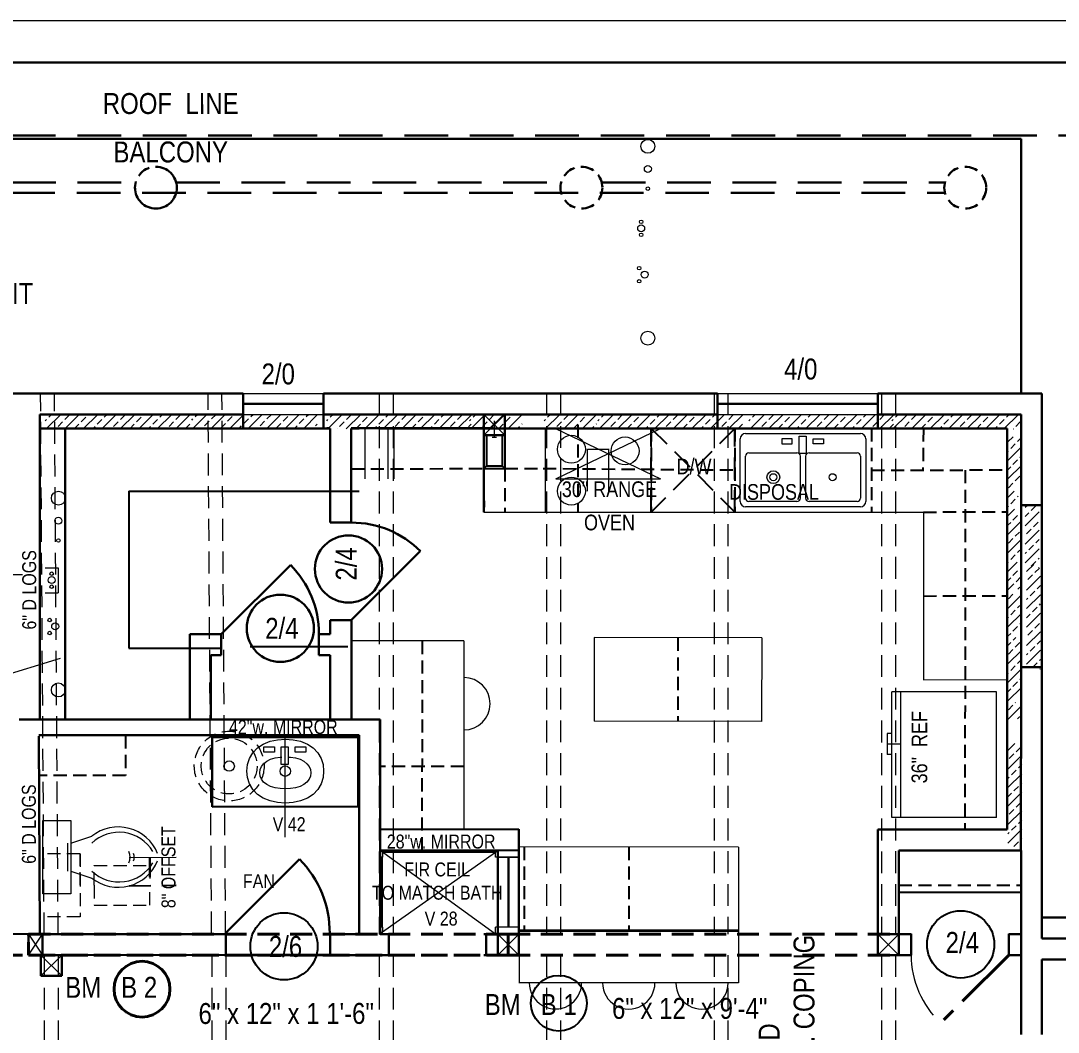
# Model space of a CAD drawing. Header units: inches. Extents: x -298 to 15350, y -6 to 2753.
# Drawn here: x 7470.8 to 7768.3, y 1483.8 to 1773.8 of the extents above; entities that cross this region are included whole.
import ezdxf

# ---------------------------------------------------------------- set-up
doc = ezdxf.new("R2010")
doc.units = ezdxf.units.IN
doc.header["$MEASUREMENT"] = 0
doc.linetypes.add('CENTER', pattern=[2, 1.25, -0.25, 0.25, -0.25])
doc.linetypes.add('HIDDEN', pattern=[0.375, 0.25, -0.125])
for name, color, linetype, lineweight in [('APPLIANCES', 7, 'Continuous', 20), ('BUILT-INS', 36, 'Continuous', 25), ('CABINETS', 36, 'HIDDEN', 25), ('COUNTERTOPS', 7, 'Continuous', 30), ('ELEC SYMBOLS', 7, 'Continuous', 20), ('EXISTING CEILING BEAMS', 255, 'HIDDEN', 20), ('FLOORING', 7, 'Continuous', 20), ('NEW  ROUIGH SAWN  BEAMS', 3, 'HIDDEN', 40), ('NEW FRAMING', 6, 'Continuous', 30), ('PLUMBING', 3, 'Continuous', 20), ('ROOF', 7, 'HIDDEN', 30), ('STAIRS', 7, 'Continuous', 20), ('WALL FRAMING', 9, 'CENTER', 30), ('WALLS', 7, 'Continuous', 30), ('WINDOWS', 5, 'Continuous', 30)]:
    doc.layers.add(name, color=color, linetype=linetype, lineweight=lineweight)
for name, color, linetype in [('TEXT', 7, 'Continuous'), ('TEXT80', 9, 'Continuous'), ('TITLE BLOCK', 7, 'Continuous')]:
    doc.layers.add(name, color=color, linetype=linetype)
doc.styles.add('ARCHENT', font='technical.ttf', dxfattribs={"height": 6})

msp = doc.modelspace()

# ---------------------------------------------------------------- hatches: boundary and pattern name
at = {"layer": 'NEW FRAMING', "linetype": 'Continuous', "lineweight": 9, "ltscale": 25}
h = msp.add_hatch(dxfattribs=at)
h.set_pattern_fill('ANSI33', color=256, scale=15, style=0)
h.set_pattern_definition([(45, (2542.824, 396.599), (-2.6516504, 2.6516504), []), (45, (2545.4756, 396.599), (-2.6516504, 2.6516504), [1.875, -0.9375])])
h.paths.add_polyline_path([(7519.8412, 1659.75569), (7477.8412, 1659.75569), (7477.8412, 1656.75569), (7519.8412, 1656.75569)])
h.paths.add_polyline_path([(7519.8412, 1660.90908), (7477.8412, 1660.90908), (7477.8412, 1659.75569), (7519.8412, 1659.75569)])
h = msp.add_hatch(dxfattribs=at)
h.set_pattern_fill('ANSI33', color=256, scale=15, style=0)
h.set_pattern_definition([(45, (2584.8256, 396.7523), (-2.6516504, 2.6516504), []), (45, (2587.4772, 396.7523), (-2.6516504, 2.6516504), [1.875, -0.9375])])
h.paths.add_polyline_path([(7555.84281, 1656.90908), (7555.84281, 1659.90908), (7519.84281, 1659.90908), (7519.84281, 1656.90908)])
h.paths.add_polyline_path([(7555.84281, 1660.90908), (7519.84281, 1660.90908), (7519.84281, 1659.90908), (7555.84281, 1659.90908)])
h = msp.add_hatch(dxfattribs=at)
h.set_pattern_fill('ANSI33', color=256, scale=15, style=0)
h.set_pattern_definition([(45, (2623.5272, 396.599), (-2.6516504, 2.6516504), []), (45, (2626.179, 396.599), (-2.6516504, 2.6516504), [1.875, -0.9375])])
h.paths.add_polyline_path([(7600.54446, 1659.75569), (7558.54446, 1659.75569), (7558.54446, 1656.75569), (7600.54446, 1656.75569)])
h.paths.add_polyline_path([(7600.54446, 1660.90908), (7558.54446, 1660.90908), (7558.54446, 1659.75569), (7600.54446, 1659.75569)])
h = msp.add_hatch(dxfattribs=at)
h.set_pattern_fill('ANSI33', color=256, scale=15, style=0)
h.set_pattern_definition([(45, (2664.496, 396.599), (-2.6516504, 2.6516504), []), (45, (2667.1475, 396.599), (-2.6516504, 2.6516504), [1.875, -0.9375])])
h.paths.add_polyline_path([(7614.59292, 1659.75569), (7614.59292, 1660.90908), (7599.5131, 1660.90908), (7599.5131, 1659.75569)])
h.paths.add_polyline_path([(7614.59292, 1656.75569), (7614.59292, 1659.75569), (7599.5131, 1659.75569), (7599.5131, 1656.75569)])
h = msp.add_hatch(dxfattribs=at)
h.set_pattern_fill('ANSI33', color=256, scale=15, style=0)
h.set_pattern_definition([(45, (2685.843, 396.599), (-2.6516504, 2.6516504), []), (45, (2688.4945, 396.599), (-2.6516504, 2.6516504), [1.875, -0.9375])])
h.paths.add_polyline_path([(7635.93991, 1659.75569), (7635.93991, 1660.90908), (7620.86008, 1660.90908), (7620.86008, 1659.75569)])
h.paths.add_polyline_path([(7635.93991, 1656.75569), (7635.93991, 1659.75569), (7620.86008, 1659.75569), (7620.86008, 1656.75569)])
h = msp.add_hatch(dxfattribs=at)
h.set_pattern_fill('ANSI33', color=256, scale=15, style=0)
h.set_pattern_definition([(45, (2701.2858, 396.599), (-2.6516504, 2.6516504), []), (45, (2703.9374, 396.599), (-2.6516504, 2.6516504), [1.875, -0.9375])])
h.paths.add_polyline_path([(7678.303, 1659.75569), (7636.303, 1659.75569), (7636.303, 1656.75569), (7678.303, 1656.75569)])
h.paths.add_polyline_path([(7678.303, 1660.90908), (7636.303, 1660.90908), (7636.303, 1659.75569), (7678.303, 1659.75569)])
h = msp.add_hatch(dxfattribs=at)
h.set_pattern_fill('ANSI33', color=256, scale=15, style=0)
h.set_pattern_definition([(45, (2744.5754, 396.599), (-2.6516504, 2.6516504), []), (45, (2747.227, 396.599), (-2.6516504, 2.6516504), [1.875, -0.9375])])
h.paths.add_polyline_path([(7721.59263, 1659.75569), (7679.59263, 1659.75569), (7679.59263, 1656.75569), (7721.59263, 1656.75569)])
h.paths.add_polyline_path([(7721.59263, 1660.90908), (7679.59263, 1660.90908), (7679.59263, 1659.75569), (7721.59263, 1659.75569)])
h = msp.add_hatch(dxfattribs=at)
h.set_pattern_fill('ANSI33', color=256, scale=15, style=0)
h.set_pattern_definition([(45, (2785.544, 396.599), (-2.6516504, 2.6516504), []), (45, (2788.1957, 396.599), (-2.6516504, 2.6516504), [1.875, -0.9375])])
h.paths.add_polyline_path([(7757.59281, 1656.75569), (7757.59281, 1659.75569), (7720.56126, 1659.75569), (7720.56126, 1656.75569)])
h.paths.add_polyline_path([(7757.59281, 1659.75569), (7757.59281, 1660.90908), (7720.56126, 1660.90908), (7720.56126, 1659.75569)])
h = msp.add_hatch(dxfattribs=at)
h.set_pattern_fill('ANSI33', color=256, scale=15, style=0)
h.set_pattern_definition([(45, (2999.56, 91.3216), (-2.6516504, 2.6516504), []), (45, (3002.212, 91.3216), (-2.6516504, 2.6516504), [1.875, -0.9375])])
h.paths.add_polyline_path([(7757.57581, 1636.47787), (7757.57581, 1637.26078, -0.407485201), (7755.62186, 1639.26025), (7753.82742, 1639.26025), (7753.82742, 1618.55933), (7755.76781, 1618.55933, -0.299331351), (7757.57581, 1619.8088), (7757.57581, 1621.83349, -0.387451198), (7757.12186, 1622.33136, -0.387451198), (7757.57581, 1622.82924), (7757.57581, 1626.98835, -0.400784786), (7756.62186, 1627.98729, -0.400784786), (7757.57581, 1628.98623), (7757.57581, 1632.47893, -0.407485201), (7755.62186, 1634.4784, -0.407485201)])
h.paths.add_polyline_path([(7755.62186, 1617.80933, -0.096396118), (7755.76781, 1618.55933), (7753.82742, 1618.55933), (7753.82742, 1617.05933), (7755.76781, 1617.05933, -0.096396118)])
h.paths.add_polyline_path([(7757.57581, 1615.80986, -0.299331351), (7755.76781, 1617.05933), (7753.82742, 1617.05933), (7753.82742, 1614.4784), (7757.57581, 1614.4784)])
h.paths.add_polyline_path([(7757.57581, 1618.55933), (7755.76781, 1618.55933, 0.096396118), (7755.62186, 1617.80933, 0.096396118), (7755.76781, 1617.05933), (7757.57581, 1617.05933)])
h.paths.add_polyline_path([(7757.57581, 1607.27785), (7753.82742, 1607.27785), (7753.82742, 1587.26871), (7757.57581, 1588.42591), (7757.57581, 1597.21444, -0.776153299), (7755.69894, 1597.69515, -0.776153299), (7757.57581, 1598.17587)])
h.paths.add_polyline_path([(7755.63225, 1599.52844, -1), (7754.63225, 1599.52844, -1)], flags=16)
h.paths.add_polyline_path([(7755.63225, 1595.79996, -1), (7754.63225, 1595.79996, -1)], flags=16)
h.paths.add_polyline_path([(7757.57581, 1588.42591), (7753.82742, 1587.26871), (7753.82742, 1573.4784), (7757.57581, 1573.47848), (7757.57581, 1577.47846, -0.41115692), (7755.59671, 1579.47835, -0.41115692), (7757.57581, 1581.47824)])
h.paths.add_polyline_path([(7757.56946, 1614.4784), (7753.82742, 1614.4784), (7753.82742, 1607.27785), (7757.56946, 1607.27785)])
h.paths.add_polyline_path([(7754.70262, 1610.98181, -1), (7756.70262, 1610.98181, -1)], flags=16)
h.paths.add_polyline_path([(7756.20262, 1609.08662, -1), (7755.20262, 1609.08662, -1)], flags=16)
h.paths.add_polyline_path([(7755.20262, 1612.8151, -1), (7756.20262, 1612.8151, -1)], flags=16)
edge = h.paths.add_edge_path()
edge.add_line((7757.82743, 1641.24966), (7757.82743, 1654.47813))
edge.add_line((7757.82743, 1654.47813), (7753.82742, 1654.47813))
edge.add_line((7753.82742, 1654.47813), (7753.82742, 1639.26025))
edge.add_line((7753.82742, 1639.26025), (7755.62186, 1639.26025))
edge.add_arc((7757.62186, 1639.26025), 2, 84.1005934, 180, ccw=False)
edge = h.paths.add_edge_path()
edge.add_line((7757.82236, 1581.46558), (7757.82743, 1585.9784))
edge.add_line((7757.82743, 1585.9784), (7757.82743, 1615.81992))
edge.add_arc((7757.62186, 1617.80933), 2, 268.6806738, 275.8994066, ccw=False)
edge.add_line((7757.57581, 1615.80986), (7757.57581, 1598.17587))
edge.add_arc((7756.69894, 1597.69515), 1, -28.7322216, 28.7322216, ccw=False)
edge.add_line((7757.57581, 1597.21444), (7757.57581, 1581.47824))
edge.add_arc((7757.59671, 1579.47835), 2, 83.5217565, 90.598586, ccw=False)
h.paths.add_polyline_path([(7757.82743, 1617.05933), (7757.82743, 1618.55933), (7757.57581, 1618.55933), (7757.57581, 1617.05933)])
edge = h.paths.add_edge_path()
edge.add_line((7757.81339, 1573.47849), (7757.8179, 1577.49062))
edge.add_arc((7757.59671, 1579.47835), 2, 269.401414, 276.3495671, ccw=False)
edge.add_line((7757.57581, 1577.47846), (7757.57581, 1573.47848))
edge.add_line((7757.57581, 1573.47848), (7757.81339, 1573.47849))
h = msp.add_hatch(dxfattribs=at)
h.set_pattern_fill('ANSI33', color=256, scale=15, style=0)
h.set_pattern_definition([(45, (2764.7836, 198.787), (-2.6516504, 2.6516504), []), (45, (2767.4353, 198.787), (-2.6516504, 2.6516504), [1.875, -0.9375])])
h.paths.add_polyline_path([(7762.79926, 1634.90935), (7758.79926, 1634.90935), (7758.79926, 1616.94379), (7762.79926, 1616.94378)])
h = msp.add_hatch(dxfattribs=at)
h.set_pattern_fill('ANSI33', color=256, scale=15, style=0)
h.set_pattern_definition([(45, (2765.1676, 169.7282), (-2.6516504, 2.6516504), []), (45, (2767.8193, 169.7282), (-2.6516504, 2.6516504), [1.875, -0.9375])])
h.paths.add_polyline_path([(7763.18327, 1617.88415), (7759.18327, 1617.88518), (7759.18327, 1587.88507), (7763.18327, 1587.88506)])
h = msp.add_hatch(dxfattribs=at)
h.set_pattern_fill('ANSI33', color=256, scale=15, style=0)
h.set_pattern_definition([(45, (2759.7957, 118.4), (-2.6516504, 2.6516504), []), (45, (2762.4473, 118.4), (-2.6516504, 2.6516504), [1.875, -0.9375])])
h.paths.add_polyline_path([(7757.81131, 1566.55598), (7753.81131, 1566.55701), (7753.81131, 1536.5569), (7757.81131, 1536.55689)])

# ---------------------------------------------------------------- linework, layer by layer
at = {"layer": 'APPLIANCES', "linetype": 'Continuous', "lineweight": 20, "ltscale": 25}
for p, q in [((7569.59363, 1642.40261), (7569.59361, 1656.9092)), ((7576.21784, 1642.40263), (7576.21782, 1656.90922)), ((7577.87783, 1642.40263), (7577.87781, 1656.90922)), ((7633.3307, 1638.91097), (7633.33011, 1650.95214)), ((7633.33011, 1650.95214), (7639.46062, 1650.9506)), ((7639.45797, 1638.96408), (7639.45739, 1651.006)), ((7624.20336, 1642.40261), (7654.20324, 1642.4013))]:
    msp.add_line(p, q, dxfattribs=at)
at = {"layer": 'APPLIANCES', "lineweight": 20, "ltscale": 15}
for p, q in [((7621.2025, 1656.90831), (7621.20368, 1632.91131)), ((7651.58091, 1656.4315), (7651.58669, 1632.8427)), ((7621.20371, 1632.91133), (7651.53347, 1632.8427)), ((7720.54471, 1545.38609), (7720.54531, 1581.38609)), ((7750.54531, 1581.38559), (7720.54531, 1581.38609)), ((7723.10471, 1545.38605), (7723.10531, 1581.38605)), ((7750.54471, 1545.38559), (7750.54531, 1581.38559)), ((7719.26511, 1569.38611), (7719.26501, 1563.38611)), ((7720.54511, 1569.38609), (7719.26511, 1569.38611)), ((7720.54506, 1566.38609), (7719.26506, 1566.38611)), ((7723.10506, 1566.38605), (7720.54506, 1566.38609)), ((7720.54501, 1563.38609), (7719.26501, 1563.38611)), ((7720.54501, 1563.38609), (7719.26501, 1563.38611)), ((7750.54471, 1545.38559), (7720.54471, 1545.38609))]:
    msp.add_line(p, q, dxfattribs=at)
at = {"layer": 'APPLIANCES', "color": 7, "linetype": 'Continuous', "lineweight": 9, "ltscale": 150}
for p, q in [((7624.11233, 1656.91151), (7654.20324, 1642.4013)), ((7624.20336, 1642.40261), (7654.20253, 1656.91011))]:
    msp.add_line(p, q, dxfattribs=at)
at = {"layer": 'APPLIANCES', "ltscale": 15}
for centre in [(7628.70282, 1650.90966), (7644.08124, 1650.4314), (7628.70315, 1638.91052)]:
    msp.add_circle(centre, 4, dxfattribs=at)
for centre, start, end in [((7597.90286, 1577.95963), 269.9192368, 89.9192368), ((7624.1397, 1497.9512), 179.9192368, 359.9192368), ((7645.13968, 1497.93005), 179.9192368, 359.9192368), ((7666.13967, 1497.91361), 179.9192368, 359.9192368)]:
    msp.add_arc(centre, 7.5, start, end, dxfattribs=at)
at = {"layer": 'BUILT-INS', "ltscale": 15}
for p, q in [((7501.84403, 1638.9091), (7501.84332, 1593.9096)), ((7501.84456, 1638.9091), (7567.84125, 1638.90048)), ((7536.59292, 1594.41005), (7564.59174, 1594.40893)), ((7501.84332, 1593.9096), (7528.59342, 1593.9085)), ((7722.56304, 1523.90904), (7757.59281, 1523.98698)), ((7722.56304, 1523.90904), (7757.59281, 1523.98698))]:
    msp.add_line(p, q, dxfattribs=at)
at = {"layer": 'BUILT-INS', "linetype": 'HIDDEN', "ltscale": 15}
msp.add_line((7722.56304, 1525.90904), (7757.59281, 1525.98698), dxfattribs=at)
at = {"layer": 'CABINETS', "ltscale": 15}
for p, q in [((7630.58864, 1657.90439), (7630.58983, 1632.90645)), ((7651.59281, 1656.9065), (7651.59395, 1632.91091)), ((7675.59281, 1656.90764), (7675.59397, 1632.9115)), ((7714.70526, 1656.90935), (7714.70643, 1632.91238)), ((7729.59281, 1656.90935), (7729.48239, 1644.79155)), ((7603.59281, 1654.91972), (7603.65471, 1632.91001)), ((7565.59252, 1645.31264), (7603.58973, 1645.37326)), ((7609.58973, 1645.38283), (7609.58571, 1632.91001)), ((7609.58973, 1645.38283), (7620.59362, 1645.40039)), ((7620.59362, 1645.40039), (7675.59339, 1644.98918)), ((7714.70584, 1644.91087), (7753.59281, 1644.99296)), ((7741.58727, 1644.95116), (7741.51455, 1541.90336)), ((7729.59304, 1632.91282), (7753.59281, 1633.00422)), ((7729.59982, 1608.84286), (7753.59959, 1608.93426)), ((7585.90853, 1595.96355), (7585.84693, 1536.08224)), ((7659.22121, 1596.88155), (7659.2239, 1572.88152)), ((7500.88793, 1568.90841), (7500.90192, 1557.41449)), ((7500.90197, 1557.36748), (7476.07037, 1557.43127)), ((7615.16911, 1536.89911), (7615.17173, 1512.91185)), ((7645.16911, 1536.90238), (7645.17173, 1512.91512))]:
    msp.add_line(p, q, dxfattribs=at)
at = {"layer": 'CABINETS', "color": 7, "ltscale": 25}
for p, q in [((7651.59281, 1656.9065), (7675.59397, 1632.91233)), ((7651.59395, 1632.91211), (7651.59281, 1656.9065)), ((7675.59281, 1656.90764), (7651.59395, 1632.91211)), ((7675.59395, 1632.91327), (7675.59281, 1656.90767)), ((7501.89101, 1525.73316), (7515.42727, 1525.90935))]:
    msp.add_line(p, q, dxfattribs=at)
at = {"layer": 'CABINETS', "linetype": 'Continuous', "ltscale": 15}
for p, q in [((7603.59281, 1654.91972), (7603.56862, 1645.37323)), ((7604.34328, 1654.91969), (7604.33997, 1646.12446)), ((7608.84281, 1654.91994), (7608.83998, 1646.13164)), ((7609.59281, 1654.91969), (7609.58973, 1645.38283)), ((7603.58973, 1645.37326), (7609.58973, 1645.38283)), ((7604.33997, 1646.12446), (7608.83998, 1646.13164))]:
    msp.add_line(p, q, dxfattribs=at)
at = {"layer": 'CABINETS', "ltscale": 25}
for p, q in [((7604.33997, 1646.12446), (7603.61966, 1645.37331)), ((7608.83998, 1646.13164), (7609.58973, 1645.38283))]:
    msp.add_line(p, q, dxfattribs=at)
at = {"layer": 'CABINETS', "linetype": 'HIDDEN', "ltscale": 15}
msp.add_line((7597.89471, 1559.95963), (7573.89471, 1559.95963), dxfattribs=at)
at = {"layer": 'COUNTERTOPS', "ltscale": 15}
for p, q in [((7603.59281, 1654.91969), (7603.58571, 1632.91001)), ((7525.7336, 1548.41416), (7567.84331, 1548.50804))]:
    msp.add_line(p, q, dxfattribs=at)
at = {"layer": 'COUNTERTOPS', "lineweight": 20, "ltscale": 15}
for p, q in [((7603.58571, 1632.91167), (7729.59304, 1632.91282)), ((7729.59304, 1632.91282), (7729.6066, 1584.77291)), ((7729.6066, 1584.77657), (7753.59275, 1584.87124))]:
    msp.add_line(p, q, dxfattribs=at)
at = {"layer": 'COUNTERTOPS', "color": 7, "lineweight": 20, "ltscale": 15}
msp.add_line((7597.90853, 1595.95963), (7565.63072, 1595.95755), dxfattribs=at)
at = {"layer": 'COUNTERTOPS', "linetype": 'Continuous', "lineweight": 20, "ltscale": 25}
msp.add_line((7597.90853, 1595.95963), (7597.89471, 1541.95349), dxfattribs=at)
at = {"layer": 'COUNTERTOPS', "linetype": 'Continuous', "lineweight": 20, "ltscale": 15}
for p, q in [((7635.26012, 1596.91769), (7635.22392, 1572.91772)), ((7683.26006, 1596.8453), (7683.22387, 1572.84532)), ((7613.69856, 1536.95962), (7613.69856, 1498.01752)), ((7676.63967, 1536.84514), (7676.63967, 1497.90304))]:
    msp.add_line(p, q, dxfattribs=at)
at = {"layer": 'COUNTERTOPS', "color": 0, "linetype": 'Continuous', "lineweight": 20, "ltscale": 25}
for p, q in [((7683.26006, 1596.8453), (7635.26012, 1596.91769)), ((7683.22387, 1572.84532), (7635.22392, 1572.91772)), ((7676.63967, 1536.84514), (7613.69856, 1536.95962)), ((7676.63967, 1497.90304), (7613.63799, 1497.96177))]:
    msp.add_line(p, q, dxfattribs=at)
at = {"layer": 'COUNTERTOPS', "linetype": 'Continuous', "ltscale": 25}
for p, q in [((7525.7336, 1548.41416), (7525.73317, 1568.91512)), ((7567.59902, 1548.41023), (7567.59858, 1568.91119))]:
    msp.add_line(p, q, dxfattribs=at)
at = {"layer": 'COUNTERTOPS', "color": 0, "linetype": 'Continuous', "lineweight": 40, "ltscale": 25}
msp.add_line((7676.66224, 1512.87062), (7613.66493, 1512.95965), dxfattribs=at)
at = {"layer": 'EXISTING CEILING BEAMS', "linetype": 'HIDDEN', "ltscale": 25}
for p, q in [((7477.57097, 1511.86455), (7476.52464, 1666.90748)), ((7481.56861, 1511.88139), (7480.52478, 1666.90738)), ((7525.56988, 1512.18852), (7524.52574, 1666.90637)), ((7529.56752, 1512.20535), (7528.52587, 1666.90627)), ((7573.58529, 1666.89432), (7573.5854, 1511.90187)), ((7577.58529, 1666.89432), (7577.5854, 1511.90187)), ((7621.58529, 1666.89432), (7621.5854, 1511.90187)), ((7625.58291, 1666.90446), (7625.5854, 1511.90187)), ((7669.58529, 1666.89432), (7669.5854, 1511.90187)), ((7673.58291, 1666.90446), (7673.5854, 1511.90187)), ((7717.58529, 1666.89432), (7717.5854, 1511.90187)), ((7721.58291, 1666.90446), (7721.5854, 1511.90187)), ((7477.59109, 1505.9018), (7477.5912, 1353.90935)), ((7481.58876, 1505.91194), (7481.5912, 1353.90935)), ((7525.59109, 1505.9018), (7525.5912, 1353.90935)), ((7529.58876, 1505.91194), (7529.5912, 1353.90935)), ((7573.59109, 1505.9018), (7573.5912, 1353.90935)), ((7577.58876, 1505.91194), (7577.5912, 1353.90935)), ((7621.59109, 1505.9018), (7621.5912, 1353.90935)), ((7625.58876, 1505.91194), (7625.5912, 1353.90935)), ((7669.59109, 1505.9018), (7669.5912, 1353.90935)), ((7673.58876, 1505.91194), (7673.5912, 1353.90935)), ((7717.59109, 1505.9018), (7717.5912, 1353.90935)), ((7721.58876, 1505.91194), (7721.5912, 1353.90935))]:
    msp.add_line(p, q, dxfattribs=at)
at = {"layer": 'FLOORING', "color": 46, "linetype": 'Continuous', "lineweight": 40, "ltscale": 25}
msp.add_line((7529.59281, 1505.95129), (7559.59281, 1505.89328), dxfattribs=at)
at = {"layer": 'NEW  ROUIGH SAWN  BEAMS', "color": 3, "linetype": 'Continuous', "lineweight": 9, "ltscale": 25}
for p in [(7472.84281, 1511.90935), (7473.09339, 1505.91059)]:
    msp.add_line(p, (7473.11901, 1511.86981), dxfattribs=at)
at = {"layer": 'NEW  ROUIGH SAWN  BEAMS', "color": 3, "ltscale": 25}
for p, q in [((7610.6002, 1511.90668), (7472.84281, 1511.90935)), ((7610.59121, 1511.93329), (7722.53353, 1511.85174)), ((7610.5912, 1505.90645), (7473.09339, 1505.91059)), ((7610.5912, 1505.90645), (7722.59087, 1505.90974))]:
    msp.add_line(p, q, dxfattribs=at)
at = {"layer": 'NEW  ROUIGH SAWN  BEAMS', "color": 3, "ltscale": 15}
for p, q in [((7473.11001, 1505.8868), (7473.11001, 1511.8868)), ((7610.5912, 1505.92366), (7610.5912, 1511.92366))]:
    msp.add_line(p, q, dxfattribs=at)
at = {"layer": 'NEW  ROUIGH SAWN  BEAMS', "color": 6, "ltscale": 10}
msp.add_line((7610.60015, 1511.90668), (7610.60025, 1505.90668), dxfattribs=at)
at = {"layer": 'NEW  ROUIGH SAWN  BEAMS', "color": 6, "linetype": 'Continuous', "ltscale": 10}
msp.add_line((7610.60015, 1511.90668), (7610.60025, 1505.90668), dxfattribs=at)
at = {"layer": 'NEW  ROUIGH SAWN  BEAMS', "color": 6, "linetype": 'HIDDEN', "ltscale": 25}
msp.add_line((7427.59333, 1505.89996), (7610.60031, 1505.90668), dxfattribs=at)
at = {"layer": 'NEW FRAMING', "ltscale": 15}
for p, q in [((7476.34291, 1656.90908), (7559.59095, 1656.90919)), ((7483.59099, 1573.40902), (7483.59279, 1656.89565)), ((7535.85854, 1656.90619), (7558.85854, 1656.90619)), ((7558.57699, 1656.92272), (7559.59095, 1656.92272)), ((7559.59157, 1629.90933), (7559.59095, 1656.90933)), ((7565.59217, 1629.90934), (7565.59279, 1656.90921)), ((7565.59279, 1656.92272), (7606.31957, 1656.92278)), ((7565.59279, 1656.9092), (7567.84086, 1656.9092)), ((7573.84272, 1656.90921), (7621.5853, 1656.90928)), ((7620.59292, 1656.90928), (7670.59281, 1656.90935)), ((7670.59281, 1656.90935), (7716.59281, 1656.90935)), ((7716.59281, 1656.90935), (7753.59281, 1656.90935)), ((7753.59281, 1656.90935), (7753.59281, 1541.90024)), ((7559.59217, 1629.90933), (7565.59217, 1629.90934)), ((7585.38607, 1621.70347), (7565.5872, 1601.90437)), ((7548.13063, 1617.71398), (7528.34158, 1597.90505)), ((7559.59217, 1601.90933), (7559.59202, 1597.90877)), ((7559.59217, 1601.90933), (7565.59217, 1601.90934)), ((7565.63638, 1573.4127), (7565.62922, 1601.90934)), ((7519.3431, 1597.91038), (7528.34158, 1597.91002)), ((7528.3431, 1591.91002), (7528.3431, 1597.91173)), ((7556.34158, 1597.9089), (7559.59217, 1597.90877)), ((7556.34193, 1591.90877), (7556.34193, 1597.97716)), ((7525.3431, 1591.91014), (7528.3431, 1591.91002)), ((7556.34193, 1591.9089), (7559.59193, 1591.90877)), ((7559.5929, 1573.41118), (7559.59249, 1591.90877)), ((7613.65179, 1541.94945), (7573.89471, 1541.95963)), ((7613.65181, 1541.96033), (7613.59296, 1505.90957)), ((7716.59267, 1541.9093), (7716.5912, 1505.90905)), ((7753.59281, 1541.90024), (7716.59267, 1541.90978)), ((7613.64192, 1535.89988), (7573.89484, 1535.95963)), ((7607.65041, 1535.90966), (7607.65085, 1511.90957)), ((7722.59252, 1535.90904), (7722.53357, 1511.90904)), ((7757.53386, 1535.91), (7722.59252, 1535.90904)), ((7550.79144, 1533.37199), (7529.56752, 1512.20535)), ((7473.09339, 1505.89333), (7473.09339, 1511.9094)), ((7576.36786, 1511.90962), (7573.84411, 1511.91135)), ((7576.36786, 1505.84123), (7576.36786, 1511.90962)), ((7607.60029, 1511.96014), (7604.30133, 1511.9541)), ((7607.60029, 1511.96014), (7604.30133, 1511.9541)), ((7604.30133, 1505.9541), (7604.30133, 1511.9541)), ((7604.30133, 1505.9541), (7604.30133, 1511.9541)), ((7726.05832, 1511.9094), (7722.53353, 1511.89492)), ((7757.59281, 1511.90931), (7754.05838, 1511.90935)), ((7607.60029, 1505.96014), (7604.30142, 1505.95234)), ((7607.60029, 1505.96014), (7604.30142, 1505.95234)), ((7726.05831, 1505.9097), (7716.5916, 1505.90981)), ((7757.59281, 1505.90935), (7754.05831, 1505.90939))]:
    msp.add_line(p, q, dxfattribs=at)
at = {"layer": 'NEW FRAMING', "ltscale": 25}
for p, q in [((7519.3431, 1597.91038), (7519.3431, 1573.41037)), ((7525.3431, 1591.91014), (7525.3431, 1573.41037)), ((7726.05838, 1511.96437), (7726.05831, 1505.9097)), ((7754.05838, 1511.96404), (7754.05831, 1505.90939))]:
    msp.add_line(p, q, dxfattribs=at)
at = {"layer": 'NEW FRAMING', "color": 5, "ltscale": 15}
for p, q in [((7567.84288, 1568.36646), (7525.73318, 1568.41404)), ((7606.90263, 1535.41077), (7574.61074, 1535.45857))]:
    msp.add_line(p, q, dxfattribs=at)
at = {"layer": 'NEW FRAMING', "ltscale": 50}
msp.add_line((7836.59281, 1516.85006), (7763.59281, 1516.65935), dxfattribs=at)
at = {"layer": 'NEW FRAMING', "ltscale": 15}
for centre in [(7564.78582, 1616.59584), (7545.26212, 1599.59164)]:
    msp.add_circle(centre, 9.63369, dxfattribs=at)
for centre, radius, start, end in [((7565.64525, 1601.90474), 28, 45.0003389, 90.0003389), ((7528.34193, 1597.9631), 28, 0.0287593, 45.0287593), ((7529.42241, 1512.31577), 30, 359.5775452, 44.5775452)]:
    msp.add_arc(centre, radius, start, end, dxfattribs=at)
at = {"layer": 'PLUMBING', "color": 3}
for p, q in [((7694.34339, 1636.90957), (7694.34339, 1648.90957)), ((7695.84339, 1648.90957), (7695.84339, 1636.90957)), ((7484.34456, 1529.94982), (7484.34456, 1537.94982)), ((7485.21836, 1537.98328), (7491.21836, 1539.98328)), ((7485.21836, 1529.98328), (7491.21836, 1527.98328))]:
    msp.add_line(p, q, dxfattribs=at)
at = {"layer": 'PLUMBING', "lineweight": 20, "ltscale": 15}
for p, q in [((7477.84281, 1616.90935), (7481.58485, 1616.90935)), ((7477.84281, 1616.90935), (7481.58485, 1616.90935)), ((7477.84281, 1616.90935), (7481.58485, 1616.90935)), ((7481.58485, 1616.90935), (7481.58485, 1609.7088)), ((7481.58485, 1616.90935), (7481.58485, 1609.7088)), ((7481.58485, 1616.90935), (7481.58485, 1609.7088)), ((7477.84281, 1609.7088), (7481.58485, 1609.7088)), ((7477.84281, 1609.7088), (7481.58485, 1609.7088)), ((7477.84281, 1609.7088), (7481.58485, 1609.7088))]:
    msp.add_line(p, q, dxfattribs=at)
at = {"layer": 'PLUMBING', "color": 9, "linetype": 'HIDDEN', "lineweight": 20, "ltscale": 15}
for p, q in [((7487.84281, 1534.90935), (7477.84281, 1534.90935)), ((7487.84281, 1534.90935), (7487.84281, 1516.90935)), ((7491.84281, 1525.90935), (7491.84281, 1531.60935)), ((7491.84281, 1531.60935), (7507.84281, 1531.60935)), ((7507.84281, 1531.60935), (7507.84281, 1525.90935)), ((7491.84281, 1525.90935), (7491.84281, 1520.20935)), ((7507.84281, 1520.20935), (7507.84281, 1525.90935)), ((7491.84281, 1520.20935), (7507.84281, 1520.20935)), ((7487.84281, 1516.90935), (7478.32527, 1516.90935))]:
    msp.add_line(p, q, dxfattribs=at)
at = {"layer": 'PLUMBING', "color": 7, "linetype": 'HIDDEN', "lineweight": 20, "ltscale": 15}
msp.add_line((7487.84281, 1525.90935), (7487.84281, 1534.90935), dxfattribs=at)
at = {"layer": 'PLUMBING', "color": 4, "ltscale": 25}
msp.add_line((7501.88973, 1533.83187), (7515.42598, 1534.00805), dxfattribs=at)
at = {"layer": 'PLUMBING', "color": 7, "linetype": 'Continuous', "lineweight": 30, "ltscale": 15}
msp.add_line((7507.84281, 1528.20935), (7507.84281, 1533.90935), dxfattribs=at)
at = {"layer": 'PLUMBING', "color": 3}
for points in [[(7677.09339, 1635.90957), (7677.09339, 1653.90957)], [(7678.59339, 1655.40957), (7711.59339, 1655.40957)], [(7713.09339, 1653.90957), (7713.09339, 1635.90957)], [(7678.59339, 1636.90957), (7678.59339, 1648.90957)], [(7679.59339, 1649.90957), (7693.34339, 1649.90957)], [(7696.84339, 1649.90957), (7710.59339, 1649.90957)], [(7711.59339, 1648.90957), (7711.59339, 1636.90957)], [(7693.34339, 1635.90957), (7679.59339, 1635.90957)], [(7710.59339, 1635.90957), (7696.84339, 1635.90957)], [(7711.59339, 1634.40957), (7678.59339, 1634.40957)], [(7547.46576, 1562.68456), (7548.16913, 1562.64769), (7549.59623, 1562.41329), (7550.89833, 1562.02269), (7552.01283, 1561.47579), (7552.88783, 1560.77919), (7553.51283, 1559.96539), (7553.88783, 1559.07339), (7554.01283, 1558.14239), (7553.88783, 1557.21149), (7553.51283, 1556.31949), (7552.88783, 1555.50569), (7552.01283, 1554.80909), (7550.89833, 1554.26219), (7549.59623, 1553.87159), (7548.16913, 1553.63719), (7546.67953, 1553.55909), (7545.18993, 1553.63719), (7543.76283, 1553.87159), (7542.46083, 1554.26219), (7541.34623, 1554.80909), (7540.47123, 1555.50569), (7539.84623, 1556.31949), (7539.47123, 1557.21149), (7539.34623, 1558.14239), (7539.47123, 1559.07339), (7539.84623, 1559.96539), (7540.47123, 1560.77919), (7541.34623, 1561.47579), (7541.34623, 1561.47579)], [(7541.34623, 1561.47579), (7542.46083, 1562.02269), (7543.76283, 1562.41329), (7545.18993, 1562.64769), (7545.65775, 1562.67221)]]:
    msp.add_lwpolyline(points, dxfattribs=at)
at = {"layer": 'PLUMBING', "color": 3, "ltscale": 12}
for points in [[(7692.00963, 1652.44878), (7692.00963, 1653.94878), (7689.00963, 1653.94878), (7689.00963, 1652.44878)], [(7694.00963, 1649.67918), (7694.00963, 1654.67918), (7696.00963, 1654.67918), (7696.00963, 1649.67918)], [(7698.00963, 1652.44878), (7698.00963, 1653.94878), (7701.00963, 1653.94878), (7701.00963, 1652.44878)], [(7540.54181, 1564.07089), (7540.54181, 1565.57089), (7543.54181, 1565.57089), (7543.54181, 1564.07089)], [(7545.54181, 1560.57089), (7545.54181, 1565.57089), (7547.54181, 1565.57089), (7547.54181, 1560.57089)], [(7549.54181, 1564.07089), (7549.54181, 1565.57089), (7552.54181, 1565.57089), (7552.54181, 1564.07089)]]:
    msp.add_lwpolyline(points, close=True, dxfattribs=at)
at = {"layer": 'PLUMBING', "color": 3}
for points in [[(7538.67953, 1565.30909), (7540.35143, 1566.40289), (7542.30453, 1567.18409), (7544.44513, 1567.65289), (7546.67953, 1567.80909), (7548.91393, 1567.65289), (7551.05453, 1567.18409), (7553.00763, 1566.40289), (7554.67953, 1565.30909), (7555.99203, 1563.91589), (7556.92953, 1562.28829), (7557.49203, 1560.50439), (7557.67953, 1558.64239), (7557.49203, 1556.78049), (7556.92953, 1554.99659), (7555.99203, 1553.36899), (7554.67953, 1551.97579), (7553.00763, 1550.88199), (7551.05453, 1550.10079), (7548.91393, 1549.63199), (7546.67953, 1549.47579), (7544.44513, 1549.63199), (7542.30453, 1550.10079), (7540.35143, 1550.88199), (7538.67953, 1551.97579), (7537.36703, 1553.36899), (7536.42953, 1554.99659), (7535.86703, 1556.78049), (7535.67953, 1558.64239), (7535.86703, 1560.50439), (7536.42953, 1562.28829), (7537.36703, 1563.91589), (7538.67953, 1565.30909)], [(7485.21836, 1523.48328), (7477.21836, 1523.48328), (7477.21836, 1544.48328), (7485.21836, 1544.48328)]]:
    msp.add_lwpolyline(points, close=True, dxfattribs=at)
at = {"layer": 'PLUMBING', "color": 3, "lineweight": 20, "ltscale": 15}
for centre, radius in [((7650.6203, 1737.76344), 2), ((7650.6203, 1731.27233), 1), ((7650.6203, 1725.6164), 0.5), ((7648.70105, 1716.10014), 0.5), ((7648.70105, 1714.26685), 1), ((7648.70105, 1712.37166), 0.5), ((7648.13068, 1702.81348), 0.5), ((7649.69737, 1700.98019), 1), ((7648.13068, 1699.085), 0.5), ((7650.59514, 1682.76339), 2), ((7481.63725, 1636.90935), 2), ((7481.63725, 1636.90935), 2), ((7481.63725, 1636.90935), 2), ((7481.63725, 1636.90935), 2), ((7481.63725, 1636.90935), 2), ((7481.63725, 1636.90935), 2), ((7481.63725, 1636.90935), 2), ((7481.63725, 1630.41824), 1), ((7481.63725, 1630.41824), 1), ((7481.63725, 1630.41824), 1), ((7481.63725, 1630.41824), 1), ((7481.63725, 1630.41824), 1), ((7481.63725, 1630.41824), 1), ((7481.63725, 1630.41824), 1), ((7481.63725, 1624.76231), 0.5), ((7481.63725, 1624.76231), 0.5), ((7481.63725, 1624.76231), 0.5), ((7481.63725, 1624.76231), 0.5), ((7481.63725, 1624.76231), 0.5), ((7481.63725, 1624.76231), 0.5), ((7479.71801, 1615.24605), 0.5), ((7479.71801, 1615.24605), 0.5), ((7479.71801, 1615.24605), 0.5), ((7479.71801, 1615.24605), 0.5), ((7479.71801, 1615.24605), 0.5), ((7479.71801, 1615.24605), 0.5), ((7479.71801, 1615.24605), 0.5), ((7479.71801, 1613.41276), 1), ((7479.71801, 1613.41276), 1), ((7479.71801, 1613.41276), 1), ((7479.71801, 1613.41276), 1), ((7479.71801, 1613.41276), 1), ((7479.71801, 1611.51757), 0.5), ((7479.71801, 1611.51757), 0.5), ((7479.71801, 1611.51757), 0.5), ((7479.71801, 1611.51757), 0.5), ((7479.71801, 1611.51757), 0.5), ((7479.71801, 1611.51757), 0.5), ((7479.71801, 1611.51757), 0.5), ((7479.14764, 1601.95939), 0.5), ((7479.14764, 1601.95939), 0.5), ((7479.14764, 1601.95939), 0.5), ((7479.14764, 1601.95939), 0.5), ((7479.14764, 1601.95939), 0.5), ((7479.14764, 1601.95939), 0.5), ((7479.14764, 1601.95939), 0.5), ((7480.71433, 1600.1261), 1), ((7480.71433, 1600.1261), 1), ((7480.71433, 1600.1261), 1), ((7480.71433, 1600.1261), 1), ((7480.71433, 1600.1261), 1), ((7480.71433, 1600.1261), 1), ((7480.71433, 1600.1261), 1), ((7479.14764, 1598.23091), 0.5), ((7479.14764, 1598.23091), 0.5), ((7479.14764, 1598.23091), 0.5), ((7479.14764, 1598.23091), 0.5), ((7479.14764, 1598.23091), 0.5), ((7479.14764, 1598.23091), 0.5), ((7479.14764, 1598.23091), 0.5), ((7481.6121, 1581.9093), 2), ((7481.6121, 1581.9093), 2), ((7481.6121, 1581.9093), 2), ((7481.6121, 1581.9093), 2)]:
    msp.add_circle(centre, radius, dxfattribs=at)
at = {"layer": 'PLUMBING', "color": 7, "linetype": 'Continuous', "ltscale": 0.5}
msp.add_circle((7686.59339, 1642.90957), 1.82455, dxfattribs=at)
at = {"layer": 'PLUMBING', "color": 3}
for centre, radius in [((7686.59339, 1642.90957), 1), ((7703.59339, 1642.90957), 1), ((7546.67953, 1558.64239), 1.5)]:
    msp.add_circle(centre, radius, dxfattribs=at)
at = {"layer": 'PLUMBING', "color": 252, "linetype": 'HIDDEN', "lineweight": 20, "ltscale": 15}
for radius in [10, 8]:
    msp.add_circle((7530.59291, 1560.09556), radius, dxfattribs=at)
at = {"layer": 'PLUMBING', "color": 252, "linetype": 'Continuous', "lineweight": 5, "ltscale": 15}
msp.add_circle((7530.59291, 1560.09556), 1.5, dxfattribs=at)
at = {"layer": 'PLUMBING', "color": 3}
for centre, radius, start, end in [((7678.59339, 1653.90957), 1.5, 90, 180), ((7711.59339, 1653.90957), 1.5, 0, 90), ((7679.59339, 1648.90957), 1, 90, 180), ((7693.34339, 1648.90957), 1, 0, 90), ((7696.84339, 1648.90957), 1, 90, 180), ((7710.59339, 1648.90957), 1, 0, 90), ((7678.59339, 1635.90957), 1.5, 180, 270), ((7679.59339, 1636.90957), 1, 180, 270), ((7693.34339, 1636.90957), 1, 270, 0), ((7696.84339, 1636.90957), 1, 180, 270), ((7710.59339, 1636.90957), 1, 270, 0), ((7711.59339, 1635.90957), 1.5, 270, 0), ((7498.79885, 1530.46371), 12.16902, 22.0285653, 128.5308903), ((7499.03576, 1529.78332), 11.32918, 31.0531761, 133.6322746), ((7498.22103, 1533.94979), 4, 335.731826, 24.2681753), ((7499.34453, 1533.94979), 4, 344.8605292, 15.1394717), ((7498.79883, 1537.50278), 12.16903, 231.4692936, 337.9715667), ((7499.03574, 1538.18317), 11.32919, 226.3679078, 328.9469934)]:
    msp.add_arc(centre, radius, start, end, dxfattribs=at)
at = {"layer": 'ROOF', "linetype": 'HIDDEN', "ltscale": 50}
for p, q in [((7224.59281, 1740.90935), (7787.59281, 1740.90935)), ((7393.40228, 1727.40935), (7503.78333, 1727.40935)), ((7515.40228, 1727.40935), (7625.78333, 1727.40935)), ((7637.40228, 1727.40935), (7735.78333, 1727.40935)), ((7224.39764, 1724.40935), (7735.78333, 1724.40935))]:
    msp.add_line(p, q, dxfattribs=at)
at = {"layer": 'ROOF', "linetype": 'Continuous', "ltscale": 50}
for p, q in [((7215.5465, 1739.90935), (7757.59281, 1739.90935)), ((7757.59281, 1739.90935), (7757.59281, 1666.90935))]:
    msp.add_line(p, q, dxfattribs=at)
at = {"layer": 'ROOF', "ltscale": 15}
for centre in [(7509.59281, 1725.90935), (7631.59281, 1725.90935), (7741.59281, 1725.90935)]:
    msp.add_circle(centre, 6, dxfattribs=at)
at = {"layer": 'STAIRS', "color": 9, "linetype": 'HIDDEN', "lineweight": 20, "ltscale": 15}
msp.add_line((7471.34281, 1614.90935), (7434.84281, 1614.90935), dxfattribs=at)
at = {"layer": 'STAIRS', "lineweight": 20, "ltscale": 15}
msp.add_line((7450.127, 1581.14329), (7482.20206, 1591.04544), dxfattribs=at)
at = {"layer": 'STAIRS', "color": 6, "linetype": 'Continuous', "lineweight": 30, "ltscale": 15}
for p, q in [((7716.5912, 1508.46286), (7716.5912, 1505.96286)), ((7716.5912, 1508.46286), (7716.5912, 1505.96286)), ((7722.59225, 1508.44679), (7722.59225, 1505.94679)), ((7722.59225, 1508.44679), (7722.59225, 1505.94679)), ((7757.59281, 1508.46276), (7757.59281, 1505.96276)), ((7757.59281, 1508.46276), (7757.59281, 1505.96276))]:
    msp.add_line(p, q, dxfattribs=at)
at = {"layer": 'TEXT', "color": 9, "linetype": 'Continuous', "ltscale": 15}
msp.add_circle((7546.29879, 1508.39536), 9.63369, dxfattribs=at)
at = {"layer": 'TEXT', "color": 6, "linetype": 'Continuous', "ltscale": 15}
msp.add_circle((7740.3108, 1508.96723), 9.63369, dxfattribs=at)
at = {"layer": 'TEXT', "color": 3, "linetype": 'Continuous', "lineweight": 40, "ltscale": 15}
msp.add_circle((7505.60399, 1496.12775), 8, dxfattribs=at)
at = {"layer": 'TEXT', "color": 3, "linetype": 'Continuous', "ltscale": 15}
msp.add_circle((7625.09747, 1492.09356), 8, dxfattribs=at)
at = {"layer": 'TITLE BLOCK', "color": 7, "linetype": 'Continuous', "lineweight": 0, "ltscale": 0.5}
msp.add_line((7938.57585, 1773.76344), (7122.5914, 1773.76344), dxfattribs=at)
at = {"layer": 'TITLE BLOCK', "color": 7, "linetype": 'Continuous', "lineweight": 30, "ltscale": 0.5}
msp.add_line((7926.57585, 1761.76344), (7146.5914, 1761.76344), dxfattribs=at)
at = {"layer": 'WALL FRAMING', "color": 7, "ltscale": 15}
for p, q in [((7609.59281, 1660.91969), (7603.59281, 1660.91969)), ((7529.59281, 1511.90935), (7529.59281, 1505.90935))]:
    msp.add_line(p, q, dxfattribs=at)
at = {"layer": 'WALL FRAMING', "color": 9, "linetype": 'Continuous', "lineweight": 9, "ltscale": 150}
for p, q in [((7606.59281, 1659.01895), (7606.59281, 1654.32743)), ((7606.59281, 1654.32743), (7606.00196, 1654.32743)), ((7607.18366, 1654.32743), (7606.59281, 1654.32743))]:
    msp.add_line(p, q, dxfattribs=at)
at = {"layer": 'WALL FRAMING', "color": 7, "linetype": 'Continuous', "lineweight": 9, "ltscale": 25}
for p, q in [((7546.56439, 1568.9103), (7546.5656, 1539.70665)), ((7573.5854, 1511.90187), (7607.6534, 1535.90888)), ((7573.89484, 1535.95963), (7606.90052, 1511.95886)), ((7574.60849, 1533.93701), (7574.61148, 1535.95857)), ((7606.90045, 1533.93701), (7606.90344, 1535.95857)), ((7607.65045, 1533.91479), (7607.65344, 1535.93635)), ((7574.59341, 1511.91083), (7574.5964, 1513.93239)), ((7606.90045, 1511.90957), (7606.90344, 1513.93112)), ((7607.64782, 1511.889), (7607.65081, 1513.91056))]:
    msp.add_line(p, q, dxfattribs=at)
at = {"layer": 'WALL FRAMING', "color": 6, "linetype": 'Continuous', "lineweight": 9, "ltscale": 15}
for p, q in [((7473.09258, 1511.9094), (7477.10211, 1505.90272)), ((7473.09258, 1505.9094), (7477.10211, 1511.8604)), ((7607.6002, 1511.90668), (7613.6002, 1505.90668)), ((7607.6002, 1505.90668), (7613.6002, 1511.90668)), ((7607.6002, 1511.90668), (7613.6002, 1505.90668)), ((7607.6002, 1505.90668), (7613.6002, 1511.90668)), ((7716.5912, 1511.90941), (7722.5912, 1505.90941)), ((7716.5912, 1505.90941), (7722.5912, 1511.90941)), ((7716.5912, 1511.90941), (7722.5912, 1505.90941)), ((7716.5912, 1505.90941), (7722.5912, 1511.90941))]:
    msp.add_line(p, q, dxfattribs=at)
at = {"layer": 'WALL FRAMING', "ltscale": 15}
for p, q in [((7480.09281, 1511.90935), (7474.09281, 1511.90935)), ((7613.60021, 1511.90957), (7603.60021, 1511.90957)), ((7613.60021, 1505.90957), (7603.60021, 1505.90957))]:
    msp.add_line(p, q, dxfattribs=at)
at = {"layer": 'WALL FRAMING', "color": 6, "ltscale": 15}
for p, q in [((7477.10211, 1505.90272), (7477.10211, 1511.8604)), ((7613.6002, 1511.90668), (7607.6002, 1511.90668)), ((7613.6002, 1511.90668), (7607.6002, 1511.90668)), ((7716.5912, 1511.90941), (7716.5912, 1505.90941)), ((7716.5912, 1505.90941), (7716.5912, 1511.90941)), ((7716.5912, 1505.90941), (7716.5912, 1511.90941)), ((7722.5912, 1511.90941), (7716.5912, 1511.90941)), ((7716.5912, 1511.90941), (7716.5912, 1505.90941)), ((7716.5912, 1505.90941), (7716.5912, 1511.90941)), ((7716.5912, 1505.90941), (7716.5912, 1511.90941)), ((7722.5912, 1511.90941), (7716.5912, 1511.90941)), ((7722.5912, 1505.90941), (7722.5912, 1511.90941)), ((7722.5912, 1505.90941), (7722.5912, 1511.90941)), ((7757.59281, 1511.90931), (7757.59281, 1505.90931)), ((7757.59281, 1505.90931), (7757.59281, 1511.90931)), ((7757.59281, 1505.90931), (7757.59281, 1511.90931)), ((7757.59281, 1511.90931), (7757.59281, 1505.90931)), ((7757.59281, 1505.90931), (7757.59281, 1511.90931)), ((7757.59281, 1505.90931), (7757.59281, 1511.90931)), ((7482.61671, 1505.90176), (7476.61671, 1505.90176)), ((7613.6002, 1505.90668), (7607.6002, 1505.90668)), ((7613.6002, 1505.90668), (7607.6002, 1505.90668)), ((7722.5912, 1505.90941), (7716.5912, 1505.90941)), ((7722.5912, 1505.90941), (7716.5912, 1505.90941))]:
    msp.add_line(p, q, dxfattribs=at)
at = {"layer": 'WALL FRAMING', "color": 6, "linetype": 'Continuous', "lineweight": 30, "ltscale": 15}
msp.add_line((7607.6002, 1505.90668), (7607.6002, 1511.90668), dxfattribs=at)
at = {"layer": 'WALL FRAMING', "color": 6, "linetype": 'Continuous', "ltscale": 15}
msp.add_line((7607.6002, 1505.90668), (7607.6002, 1511.90668), dxfattribs=at)
at = {"layer": 'WALL FRAMING', "color": 3, "linetype": 'HIDDEN', "lineweight": 40, "ltscale": 25}
msp.add_line((7623.72491, 1511.90956), (7623.72491, 1511.90956), dxfattribs=at)
at = {"layer": 'WALL FRAMING', "color": 3, "ltscale": 15}
msp.add_line((7722.53353, 1505.90917), (7722.53353, 1511.90917), dxfattribs=at)
at = {"layer": 'WALL FRAMING', "color": 7, "linetype": 'Continuous', "lineweight": 9, "ltscale": 15}
for p, q in [((7476.5912, 1505.92727), (7482.5912, 1499.92727)), ((7476.5912, 1499.92727), (7482.5912, 1505.92727))]:
    msp.add_line(p, q, dxfattribs=at)
at = {"layer": 'WALL FRAMING', "color": 6, "lineweight": 40, "ltscale": 15}
msp.add_line((7754.05831, 1505.90939), (7734.46426, 1486.37006), dxfattribs=at)
at = {"layer": 'WALL FRAMING', "ltscale": 15}
msp.add_circle((7509.59281, 1725.90935), 6, dxfattribs=at)
at = {"layer": 'WALL FRAMING', "color": 6, "lineweight": 5, "ltscale": 15}
msp.add_arc((7753.99842, 1506.35969), 27.94374, 180.9233074, 225.6603912, dxfattribs=at)
at = {"layer": 'WALLS', "ltscale": 15}
for p, q in [((7395.59281, 1666.90935), (7534.59279, 1666.90595)), ((7395.59281, 1666.90935), (7472.84281, 1666.90935)), ((7395.59281, 1666.90935), (7472.84281, 1666.90935)), ((7534.59279, 1666.90595), (7534.59279, 1656.9091)), ((7557.59279, 1666.90595), (7670.59281, 1666.90935)), ((7557.59279, 1666.90595), (7557.59279, 1656.90909)), ((7670.59281, 1666.90935), (7670.59281, 1656.90935)), ((7716.59281, 1666.90935), (7763.59281, 1666.90935)), ((7763.59281, 1666.90935), (7763.59281, 1634.90935)), ((7476.34291, 1660.90935), (7534.59279, 1660.90933)), ((7557.59279, 1660.90933), (7567.84086, 1660.90933)), ((7567.84086, 1660.9092), (7670.59281, 1660.90935)), ((7603.59281, 1654.91969), (7603.59281, 1660.91969)), ((7609.59281, 1654.91969), (7609.59281, 1660.91969)), ((7716.59281, 1660.90935), (7757.59281, 1660.90935)), ((7757.59281, 1660.90935), (7757.59281, 1634.90935)), ((7609.59281, 1654.91969), (7603.59281, 1654.91969)), ((7757.59281, 1588.40935), (7757.53386, 1535.91)), ((7763.59281, 1588.40935), (7763.59281, 1510.65935)), ((7757.59281, 1535.91), (7757.59281, 1511.90935)), ((7780.59281, 1510.65935), (7763.59281, 1510.65935)), ((7780.59281, 1510.65935), (7763.59281, 1510.65935)), ((7757.59281, 1505.90935), (7757.59281, 1483.15935)), ((7780.59281, 1504.65935), (7763.59281, 1504.65935)), ((7763.59281, 1504.65935), (7763.59281, 1483.15935))]:
    msp.add_line(p, q, dxfattribs=at)
at = {"layer": 'WALLS', "lineweight": 20, "ltscale": 15}
for p, q in [((7534.59279, 1666.90595), (7557.59279, 1666.90595)), ((7670.59281, 1666.90935), (7716.59281, 1666.90935)), ((7534.59279, 1660.90933), (7557.59279, 1660.90933)), ((7670.59281, 1660.90935), (7716.59281, 1660.90935))]:
    msp.add_line(p, q, dxfattribs=at)
at = {"layer": 'WALLS', "color": 7, "ltscale": 15}
for p, q in [((7716.59281, 1666.90935), (7716.59281, 1656.90935)), ((7470.34357, 1573.4093), (7573.88454, 1573.40715)), ((7573.84411, 1511.91135), (7573.88454, 1573.40715)), ((7476.0194, 1568.90738), (7567.84291, 1568.91118)), ((7476.34411, 1511.90922), (7476.02072, 1568.67597)), ((7567.84411, 1511.91122), (7567.84286, 1568.91118)), ((7472.84281, 1511.94692), (7434.84281, 1511.96299)), ((7529.59281, 1511.90935), (7472.84281, 1511.90935)), ((7567.84411, 1511.91122), (7559.59281, 1511.90935)), ((7559.59281, 1511.90935), (7559.59281, 1505.89328)), ((7613.60014, 1511.90674), (7607.60014, 1511.90674)), ((7476.5912, 1499.92727), (7476.5912, 1505.92727)), ((7529.59281, 1505.95129), (7480.62519, 1505.90977)), ((7482.5912, 1499.92727), (7482.5912, 1505.92727)), ((7573.84419, 1505.90958), (7559.59281, 1505.90935)), ((7576.36786, 1505.90962), (7573.8442, 1505.90958)), ((7482.5912, 1499.92727), (7476.5912, 1499.92727))]:
    msp.add_line(p, q, dxfattribs=at)
at = {"layer": 'WALLS', "color": 6, "ltscale": 15}
msp.add_line((7476.34361, 1573.40915), (7476.34291, 1660.90935), dxfattribs=at)
at = {"layer": 'WALLS', "color": 7, "linetype": 'Continuous', "lineweight": 9, "ltscale": 15}
for p, q in [((7603.59281, 1660.91969), (7609.59281, 1654.91969)), ((7603.59281, 1654.91969), (7609.59281, 1660.91969))]:
    msp.add_line(p, q, dxfattribs=at)
at = {"layer": 'WALLS', "ltscale": 25}
for p, q in [((7757.59281, 1634.90935), (7763.59281, 1634.90935)), ((7757.59281, 1588.40935), (7763.59281, 1588.40935)), ((7757.59281, 1588.40935), (7763.59281, 1588.40935)), ((7757.59281, 1588.40935), (7763.59281, 1588.40935))]:
    msp.add_line(p, q, dxfattribs=at)
at = {"layer": 'WALLS', "color": 7, "ltscale": 25}
for p, q in [((7757.59281, 1634.90935), (7757.59281, 1588.40935)), ((7763.59281, 1634.90935), (7763.59281, 1588.40935))]:
    msp.add_line(p, q, dxfattribs=at)
at = {"layer": 'WALLS', "color": 7, "lineweight": 20, "ltscale": 15}
for p, q in [((7574.60849, 1533.93701), (7573.85859, 1533.93701)), ((7613.85859, 1533.93701), (7606.90045, 1533.93701)), ((7613.65045, 1533.91479), (7607.65045, 1533.91479)), ((7574.5964, 1513.93179), (7573.85899, 1513.93179)), ((7613.65085, 1513.90957), (7606.90341, 1513.91068))]:
    msp.add_line(p, q, dxfattribs=at)
at = {"layer": 'WINDOWS', "color": 5, "ltscale": 15}
for p, q in [((7534.59279, 1663.90595), (7557.59279, 1663.90595)), ((7670.59281, 1663.90935), (7716.59281, 1663.90935)), ((7574.34411, 1513.93179), (7574.35859, 1533.93701)), ((7610.63496, 1513.90957), (7610.65045, 1533.91479))]:
    msp.add_line(p, q, dxfattribs=at)

# ---------------------------------------------------------------- texts
at = {"layer": 'APPLIANCES', "color": 3, "char_height": 4.5, "width": 270.046875, "attachment_point": 5, "style": 'ARCHENT'}
for s, insert, rotation in [('{\\C7;D/W}', (7663.86201, 1645.9457), 0.0327705), ('{\\C7;30" RANGE}', (7639.62476, 1639.42781), 0.0327705), ('{\\C7;DISPOSAL}', (7686.78579, 1638.65275), 0.0327705), ('{\\C7;OVEN}', (7639.62482, 1629.89202), 0.0327705), ('{\\C7;36"  REF}', (7728.49322, 1565.50069), 90.0327705)]:
    msp.add_mtext(s, dxfattribs=dict(at, insert=insert, rotation=rotation))
at = {"layer": 'CABINETS', "char_height": 4, "width": 360.0625, "attachment_point": 5, "rotation": 0.0327705, "style": 'ARCHENT'}
for s, insert in [('{\\C7;V 42}', (7547.7905, 1543.42607)), ('{\\C7;V 28}', (7591.36028, 1516.32733))]:
    msp.add_mtext(s, dxfattribs=dict(at, insert=insert))
at = {"layer": 'ELEC SYMBOLS', "color": 5, "char_height": 4, "width": 360.0625, "attachment_point": 5, "rotation": 0.0327705, "style": 'ARCHENT'}
for s, insert in [('{\\C4;42"w. MIRROR}', (7546.11997, 1571.25024)), ('{\\C4;28"w. MIRROR}', (7591.36028, 1538.4157))]:
    msp.add_mtext(s, dxfattribs=dict(at, insert=insert))
at = {"layer": 'ELEC SYMBOLS', "char_height": 4, "width": 360.0625, "attachment_point": 5, "rotation": 0.0327705, "style": 'ARCHENT'}
for s, insert in [('{\\C7;FIR CEIL\\PTO MATCH BATH}', (7590.23354, 1527.09034)), ('{\\C7;FAN}', (7539.10734, 1527.09034))]:
    msp.add_mtext(s, dxfattribs=dict(at, insert=insert))
at = {"layer": 'TEXT80', "color": 9, "char_height": 6, "width": 360.0625, "attachment_point": 5, "rotation": 0.0327705, "style": 'ARCHENT'}
for s, insert in [('{\\C7;ROOF  LINE}', (7513.83807, 1749.9959)), ('{\\C7;BALCONY}', (7513.83807, 1736.10405)), ('{\\C7;2/0}', (7544.66391, 1672.46657)), ('{\\C7;4/0}', (7694.45727, 1673.86189)), ('{\\C7;2/6}', (7546.74811, 1508.33195))]:
    msp.add_mtext(s, dxfattribs=dict(at, insert=insert))
at = {"layer": 'TEXT80', "color": 3, "char_height": 6, "width": 360.0625, "attachment_point": 5, "rotation": 0.0327705, "style": 'ARCHENT'}
for s, insert in [('{\\C1;MSB-Z0-30P4\\C7;\\P\\C1;OUTDOOR  UNIT}', (7446.94468, 1700.54353)), ('BM   B 1', (7617.03757, 1491.73483)), ('6" x 12" x 9\'-4"', (7662.61651, 1490.58155)), ('6" x 12" x 1 1\'-6"', (7546.95209, 1489.12552))]:
    msp.add_mtext(s, dxfattribs=dict(at, insert=insert))
at = {"layer": 'TEXT80', "width": 360.0625, "attachment_point": 5, "style": 'ARCHENT'}
for s, insert, char_height, rotation in [('{\\C6;6" D LOGS}', (7473.30048, 1610.60026), 4, 90.0327705), ('{\\C6;2/4}', (7564.19556, 1618.04864), 6, 90.0327705), ('{\\C6;2/4}', (7545.71143, 1599.52823), 6, 0.0327705), ('{\\C6;2/4}', (7740.76012, 1509.47729), 6, 0.0327705)]:
    msp.add_mtext(s, dxfattribs=dict(at, insert=insert, char_height=char_height, rotation=rotation))
at = {"layer": 'TEXT80', "color": 0, "char_height": 4, "width": 360.0625, "attachment_point": 5, "rotation": 90.0327705, "style": 'ARCHENT'}
for s, insert in [('{\\C7;6" D LOGS}', (7473.19752, 1543.45092)), ('{\\C3;8" OFFSET}', (7513.21721, 1531.1068))]:
    msp.add_mtext(s, dxfattribs=dict(at, insert=insert))
at = {"layer": 'TEXT80', "color": 3, "lineweight": 40, "insert": (7496.77117, 1496.65501), "char_height": 6, "width": 360.0625, "attachment_point": 5, "rotation": 0.0327705, "style": 'ARCHENT'}
msp.add_mtext('BM   B 2', dxfattribs=at)
at = {"layer": 'WALLS', "color": 1, "insert": (7690.45646, 1448.75815), "char_height": 6, "width": 360.0625, "attachment_point": 5, "rotation": 90.0327705, "style": 'ARCHENT'}
msp.add_mtext('6\' h. AFF 2" CULTURED\\P  STONE  WALL w/2" t. x 16" w. COPING{\\C6; }', dxfattribs=at)

doc.saveas('drawing.dxf')
